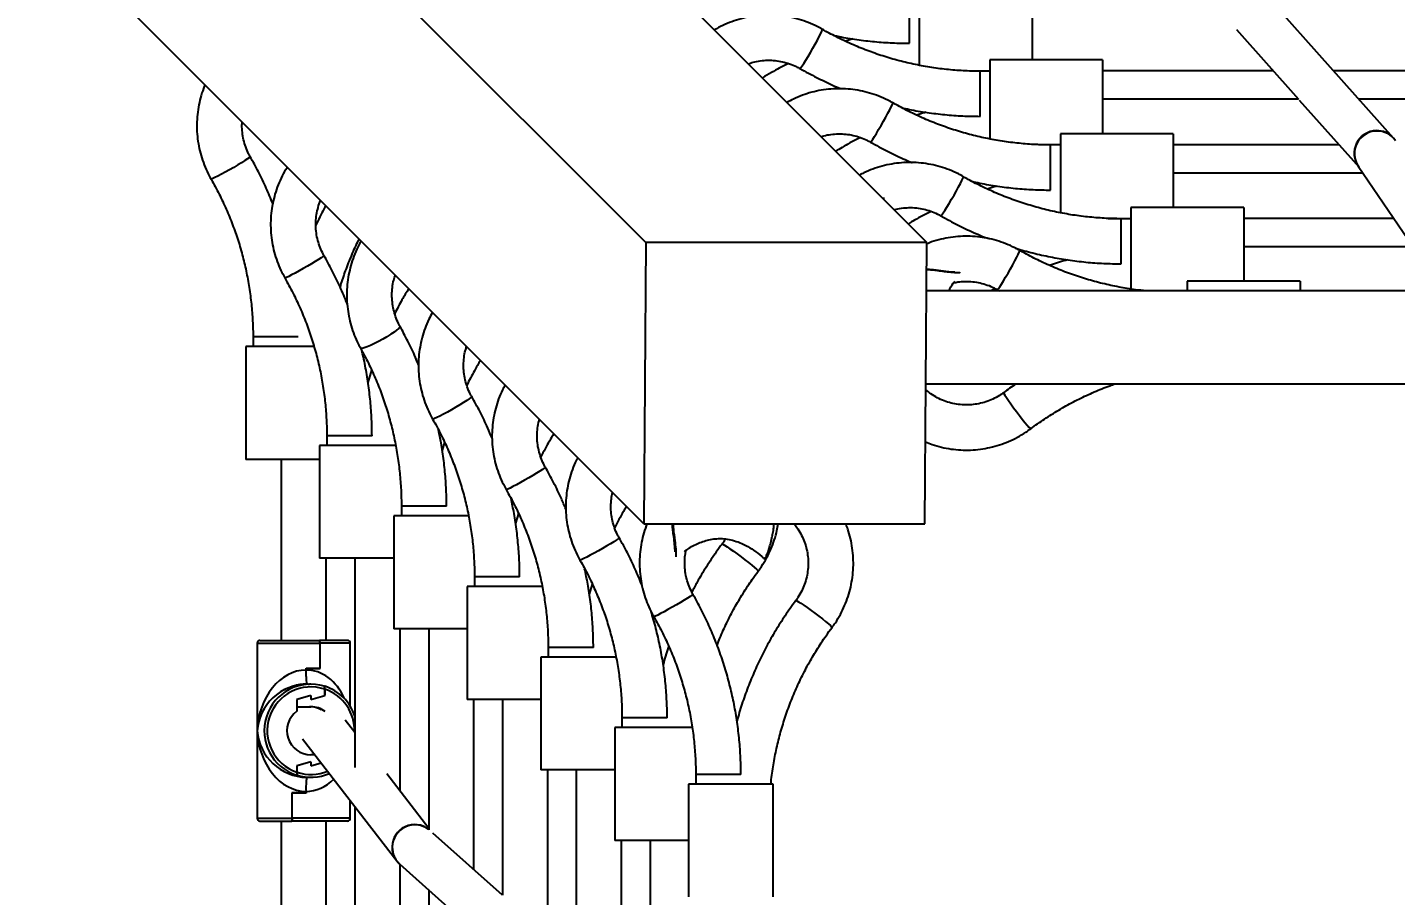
# Model space of a CAD drawing. Header units: millimetres. Extents: x -2930 to 2137, y -2830 to 2158.
# Drawn here: x -653.3 to -168.5, y 222.7 to 530.4 of the extents above; entities that cross this region are included whole.
import ezdxf

# ---------------------------------------------------------------- set-up
doc = ezdxf.new("R2010")
doc.units = ezdxf.units.MM
for name, color, linetype in [('DIKOM_ОБЪЕКТ', 7, 'Continuous'), ('DIKOM_РАЗМЕР_ЗОНА', 7, 'Continuous'), ('DIKOM_РАЗМЕР_ОБЪЕКТА', 7, 'Continuous')]:
    doc.layers.add(name, color=color, linetype=linetype)
doc.styles.add('style1', font='arial.ttf', dxfattribs={"width": 0.8})
doc.dimstyles.new('1-50', dxfattribs={"dimtxt": 300, "dimasz": 200, "dimexe": 100, "dimexo": 0, "dimgap": 100, "dimtad": 1, "dimdec": 0, "dimtxsty": 'style1', "dimcen": 0, "dimclrd": 7, "dimclre": 7, "dimadec": 1, "dimazin": 2, "dimtfac": 1, "dimtdec": 0, "dimtmove": 0, "dimatfit": 3, "dimfxl": 0, "dimlwd": 25, "dimlwe": 18, "dimarcsym": 0})

# ---------------------------------------------------------------- blocks, each defined once
blk = doc.blocks.new('*D1')
at = {"layer": 'Defpoints', "color": 0, "transparency": 16777216}
for p in [(637.08, 658.13), (-872.74, -617.13), (637.08, -617.13)]:
    blk.add_point(p, dxfattribs=at)
at = {"layer": 'DIKOM_РАЗМЕР_ОБЪЕКТА', "color": 7, "lineweight": 18, "transparency": 16777216}
for p, q in [((637.08, 658.13), (-972.74, 658.13)), ((637.08, -617.13), (-972.74, -617.13))]:
    blk.add_line(p, q, dxfattribs=at)
at = {"layer": 'DIKOM_РАЗМЕР_ОБЪЕКТА', "color": 7, "lineweight": 25, "transparency": 16777216}
blk.add_line((-872.74, 458.13), (-872.74, -417.13), dxfattribs=at)
at = {"layer": 'DIKOM_РАЗМЕР_ОБЪЕКТА', "color": 7, "transparency": 16777216}
for points in [[(-906.08, 458.13), (-839.41, 458.13), (-872.74, 658.13)], [(-906.08, -417.13), (-839.41, -417.13), (-872.74, -617.13)]]:
    blk.add_solid(points, dxfattribs=at)
at = {"layer": 'DIKOM_РАЗМЕР_ОБЪЕКТА', "color": 0, "transparency": 16777216, "insert": (-1126.02, 20.5), "char_height": 300, "attachment_point": 5, "rotation": 90, "style": 'style1'}
blk.add_mtext('1300', dxfattribs=at)
blk = doc.blocks.new('*D2')
at = {"layer": 'Defpoints', "color": 0, "transparency": 16777216}
for p in [(1137.08, 2158.13), (-2479.74, -2117.13), (1137.08, -2117.13)]:
    blk.add_point(p, dxfattribs=at)
at = {"layer": 'DIKOM_РАЗМЕР_ЗОНА', "color": 7, "lineweight": 18, "transparency": 16777216}
for p, q in [((1137.08, 2158.13), (-2579.74, 2158.13)), ((1137.08, -2117.13), (-2579.74, -2117.13))]:
    blk.add_line(p, q, dxfattribs=at)
at = {"layer": 'DIKOM_РАЗМЕР_ЗОНА', "color": 7, "lineweight": 25, "transparency": 16777216}
blk.add_line((-2479.74, 1958.13), (-2479.74, -1917.13), dxfattribs=at)
at = {"layer": 'DIKOM_РАЗМЕР_ЗОНА', "color": 7, "transparency": 16777216}
for points in [[(-2513.08, 1958.13), (-2446.41, 1958.13), (-2479.74, 2158.13)], [(-2513.08, -1917.13), (-2446.41, -1917.13), (-2479.74, -2117.13)]]:
    blk.add_solid(points, dxfattribs=at)
at = {"layer": 'DIKOM_РАЗМЕР_ЗОНА', "color": 0, "transparency": 16777216, "insert": (-2733.02, 20.5), "char_height": 300, "attachment_point": 5, "rotation": 90, "style": 'style1'}
blk.add_mtext('4300', dxfattribs=at)

msp = doc.modelspace()

# ---------------------------------------------------------------- linework, layer by layer
at = {"layer": 'DIKOM_ОБЪЕКТ'}
for p, q in [((-434.14, 454.09), (-638.18, 658.13)), ((-334.52, 454.09), (-538.56, 658.13)), ((-434.9, 354.47), (-638.94, 558.51)), ((-337.27, 544.3), (-337.27, 516.8)), ((-297.27, 544.3), (-297.27, 518.81)), ((-340.72, 524.71), (-340.72, 540.71)), ((-169.17, 491.11), (-213.91, 541.29)), ((-224.9, 529.57), (-202.89, 504.89)), ((-360.69, 526.26), (-363.41, 525.44)), ((-272.27, 518.81), (-312.27, 518.81)), ((-312.27, 518.81), (-312.27, 490.69)), ((-272.27, 518.81), (-272.27, 492.68)), ((-312.27, 514.82), (-315.72, 514.82)), ((-315.72, 498.82), (-315.72, 514.82)), ((-272.27, 515.04), (-211.94, 515.04)), ((-190.5, 515.04), (189.4, 515.04)), ((-202.89, 504.89), (-272.27, 504.89)), ((-202.61, 504.58), (-181.42, 480.81)), ((180.36, 504.89), (-181.46, 504.89)), ((-376.11, 495.84), (-376.27, 495.84)), ((-247.27, 492.68), (-287.27, 492.68)), ((-287.27, 492.68), (-287.27, 464.52)), ((-247.27, 492.68), (-247.27, 466.54)), ((-168.45, 490.18), (-169.17, 491.11)), ((-294.97, 488.81), (-287.27, 488.81)), ((-287.27, 488.7), (-290.72, 488.7)), ((-290.72, 472.7), (-290.72, 488.7)), ((-247.27, 488.89), (-188.63, 488.89)), ((-181.68, 481.18), (-162.22, 452.6)), ((-180.02, 478.74), (-247.27, 478.74)), ((-349.63, 469.67), (-350.11, 469.68)), ((-222.27, 466.54), (-262.27, 466.54)), ((-262.27, 466.54), (-262.27, 437.56)), ((-222.27, 466.54), (-222.27, 440.39)), ((-270.31, 462.68), (-262.27, 462.68)), ((-262.27, 462.56), (-265.72, 462.56)), ((-265.72, 446.56), (-265.72, 462.56)), ((-222.27, 462.74), (-169.13, 462.74)), ((-434.14, 454.09), (-434.9, 354.47)), ((-334.52, 454.09), (-434.14, 454.09)), ((-335.28, 354.47), (-334.52, 454.09)), ((-159.63, 452.6), (-222.27, 452.6)), ((-330.93, 444.34), (-330.71, 444.1)), ((333.55, 437), (-334.65, 437)), ((-310.31, 437.81), (-311.8, 437)), ((-309.56, 437.41), (-308.83, 437)), ((-202.27, 440.39), (-242.27, 440.39)), ((-242.27, 440.39), (-242.27, 437)), ((-202.27, 440.39), (-202.27, 437)), ((-575.92, 417.22), (-575.92, 377.22)), ((-551.64, 417.22), (-575.92, 417.22)), ((-573.34, 420.67), (-573.34, 417.22)), ((-557.34, 420.67), (-573.34, 420.67)), ((-531.32, 408.92), (-532.63, 404.56)), ((-334.9, 404), (-137.1, 404)), ((-547.19, 385.67), (-547.19, 382.22)), ((-531.19, 385.67), (-547.19, 385.67)), ((-505.49, 383.39), (-506.31, 380.57)), ((-549.77, 382.22), (-549.77, 342.22)), ((-522.69, 382.22), (-549.77, 382.22)), ((-549.77, 377.22), (-575.92, 377.22)), ((-563.38, 377.22), (-563.38, 313.14)), ((-520.76, 360.67), (-520.76, 357.22)), ((-504.76, 360.67), (-520.76, 360.67)), ((-523.46, 357.22), (-523.46, 317.22)), ((-496.94, 357.22), (-523.46, 357.22)), ((-479.28, 358.13), (-480.32, 354.65)), ((-434.9, 354.47), (-335.28, 354.47)), ((-424.17, 350.66), (-424.41, 350.88)), ((-523.46, 342.22), (-549.77, 342.22)), ((-547.38, 313.14), (-547.38, 342.22)), ((-537.23, 342.22), (-537.23, 268.16)), ((-494.87, 335.67), (-494.87, 332.22)), ((-478.87, 335.67), (-494.87, 335.67)), ((-497.46, 332.22), (-497.46, 292.22)), ((-470.74, 332.22), (-497.46, 332.22)), ((-453.12, 333.11), (-454.19, 329.56)), ((-436.03, 333.87), (-435.85, 334.34)), ((-497.46, 317.22), (-523.46, 317.22)), ((-521.23, 259.68), (-521.23, 317.22)), ((-511.09, 317.22), (-511.09, 246)), ((-571.88, 312.14), (-571.88, 250.14)), ((-571.88, 312.14), (-549.71, 312.14)), ((-570.88, 313.14), (-549.76, 313.14)), ((-549.66, 313.14), (-549.76, 313.14)), ((-549.71, 312.14), (-549.71, 303.24)), ((-539.88, 313.14), (-549.66, 313.14)), ((-549.61, 303.14), (-549.61, 312.14)), ((-538.88, 312.14), (-549.61, 312.14)), ((-538.88, 289.82), (-538.88, 312.14)), ((-468.75, 310.67), (-468.75, 307.22)), ((-452.75, 310.67), (-468.75, 310.67)), ((-471.33, 307.22), (-471.33, 267.22)), ((-444.59, 307.22), (-471.33, 307.22)), ((-554.57, 303.24), (-549.71, 303.24)), ((-554.57, 302.64), (-554.57, 303.24)), ((-554.57, 303.14), (-554.57, 302.64)), ((-554.57, 303.14), (-549.61, 303.14)), ((-549.77, 303.14), (-549.77, 303.24)), ((-559.31, 296.86), (-558.82, 296.86)), ((-558.59, 296.94), (-559.05, 296.94)), ((-559.05, 296.86), (-559.05, 296.94)), ((-558.59, 296.93), (-558.59, 296.94)), ((-554.32, 297.64), (-554.31, 297.64)), ((-553.84, 297.64), (-554.31, 297.64)), ((-553.84, 297.64), (-553.34, 297.64)), ((-553.83, 297.64), (-553.33, 297.64)), ((-552.89, 297.64), (-553.33, 297.64)), ((-547.9, 296.86), (-547.99, 296.86)), ((-547.95, 295.84), (-547.95, 293.61)), ((-547.85, 293.64), (-547.85, 295.81)), ((-552.84, 293.64), (-557.84, 292.14)), ((-557.84, 292.14), (-557.84, 288.01)), ((-552.84, 293.64), (-557.74, 292.17)), ((-557.74, 289.64), (-557.74, 292.17)), ((-552.84, 293.64), (-552.84, 292.14)), ((-552.84, 292.14), (-547.85, 293.64)), ((-552.84, 292.14), (-547.95, 293.61)), ((-547.95, 293.64), (-547.85, 293.64)), ((-471.33, 292.22), (-497.46, 292.22)), ((-495.09, 231.89), (-495.09, 292.22)), ((-484.94, 292.22), (-484.94, 222.84)), ((-557.84, 289.64), (-557.74, 289.64)), ((-557.74, 289.64), (-552.84, 289.64)), ((-537.23, 280.45), (-540.65, 284.88)), ((-445.18, 282.22), (-445.18, 242.22)), ((-417.64, 282.22), (-445.18, 282.22)), ((-442.61, 285.67), (-442.61, 282.22)), ((-426.61, 285.67), (-442.61, 285.67)), ((-555.78, 278.31), (-522.43, 235.02)), ((-551.41, 272.64), (-552.84, 272.64)), ((-552.84, 270.14), (-557.84, 268.64)), ((-557.84, 268.64), (-557.84, 266.46)), ((-552.84, 270.14), (-557.74, 268.67)), ((-557.74, 266.43), (-557.74, 268.67)), ((-552.84, 270.14), (-552.84, 268.64)), ((-552.84, 268.64), (-549.18, 269.74)), ((-445.18, 267.22), (-471.33, 267.22)), ((-468.94, 208.58), (-468.94, 267.22)), ((-458.79, 267.22), (-458.79, 199.97)), ((-557.89, 265.41), (-558.33, 265.41)), ((-558.23, 265.38), (-558.23, 265.41)), ((-558.23, 265.38), (-557.79, 265.38)), ((-554.32, 264.64), (-554.31, 264.64)), ((-554.31, 264.64), (-553.84, 264.64)), ((-553.84, 264.64), (-553.34, 264.64)), ((-553.83, 264.64), (-553.33, 264.64)), ((-553.33, 264.64), (-552.89, 264.64)), ((-511.09, 246.52), (-525.98, 265.84)), ((-419.04, 262.22), (-419.04, 222.22)), ((-389.04, 262.22), (-419.04, 262.22)), ((-416.46, 265.67), (-416.46, 262.22)), ((-400.46, 265.67), (-416.46, 265.67)), ((-389.04, 222.22), (-389.04, 262.22)), ((-554.57, 259.14), (-559.6, 259.14)), ((-559.6, 259.14), (-559.6, 250.14)), ((-559.6, 259.04), (-559.5, 259.04)), ((-559.5, 250.14), (-559.5, 259.04)), ((-554.57, 259.04), (-559.5, 259.04)), ((-554.84, 259.14), (-554.84, 259.04)), ((-554.76, 259.14), (-554.76, 259.04)), ((-554.57, 259.64), (-554.57, 259.04)), ((-554.57, 259.14), (-554.57, 259.64)), ((-538.88, 250.14), (-538.88, 256.37)), ((-537.23, 254.23), (-537.23, -213.23)), ((-571.88, 250.14), (-559.6, 250.14)), ((-570.88, 249.14), (-559.65, 249.14)), ((-563.38, 249.14), (-563.38, -208.13)), ((-559.65, 249.14), (-559.55, 249.14)), ((-539.88, 249.14), (-559.55, 249.14)), ((-538.88, 250.14), (-559.5, 250.14)), ((-547.38, -208.13), (-547.38, 249.14)), ((-484.94, 222.84), (-509.62, 244.85)), ((-419.04, 242.22), (-445.18, 242.22)), ((-442.79, 189.08), (-442.79, 242.22)), ((-432.65, 242.22), (-432.65, 179.58)), ((-521.34, 233.86), (-471.16, 189.12)), ((-521.23, -192.76), (-521.23, 233.76)), ((-511.09, 224.71), (-511.09, -183.71))]:
    msp.add_line(p, q, dxfattribs=at)
at = {"layer": 'DIKOM_ОБЪЕКТ', "flags": 128}
for points in [[(-379.56, 515.78), (-379.48, 515.8), (-379.21, 516.09), (-378.76, 516.69), (-378.17, 517.57), (-377.45, 518.7), (-376.65, 520.01), (-375.8, 521.44), (-374.94, 522.94), (-374.11, 524.43), (-373.34, 525.84), (-372.69, 527.1), (-372.16, 528.16), (-371.8, 528.96), (-371.62, 529.47), (-371.61, 529.67)], [(-354.56, 489.7), (-354.48, 489.75), (-354.21, 490.08), (-353.76, 490.72), (-353.17, 491.64), (-352.45, 492.79), (-351.65, 494.12), (-350.8, 495.57), (-349.94, 497.07), (-349.11, 498.55), (-348.34, 499.94), (-347.69, 501.18), (-347.16, 502.2), (-346.8, 502.97), (-346.62, 503.43), (-346.6, 503.58)], [(-574.34, 484.51), (-574.38, 484.43), (-574.72, 484.16), (-575.36, 483.71), (-576.28, 483.12), (-577.43, 482.4), (-578.76, 481.6), (-580.21, 480.75), (-581.71, 479.89), (-583.19, 479.06), (-584.58, 478.29), (-585.81, 477.64), (-586.84, 477.11), (-587.6, 476.75), (-588.07, 476.57), (-588.22, 476.55)], [(-329.56, 463.56), (-329.48, 463.6), (-329.21, 463.93), (-328.76, 464.58), (-328.17, 465.49), (-327.45, 466.64), (-326.65, 467.98), (-325.8, 469.43), (-324.94, 470.93), (-324.11, 472.41), (-323.34, 473.8), (-322.69, 475.03), (-322.16, 476.06), (-321.8, 476.82), (-321.62, 477.29), (-321.6, 477.44)], [(-309.56, 437.41), (-309.48, 437.45), (-309.21, 437.79), (-308.76, 438.43), (-308.17, 439.35), (-307.45, 440.5), (-306.65, 441.83), (-305.8, 443.28), (-304.94, 444.78), (-304.11, 446.26), (-303.34, 447.65), (-302.69, 448.88), (-302.16, 449.91), (-301.8, 450.67), (-301.62, 451.14), (-301.6, 451.29)], [(-548.19, 449.51), (-548.24, 449.43), (-548.57, 449.16), (-549.21, 448.71), (-550.13, 448.12), (-551.28, 447.4), (-552.61, 446.6), (-554.06, 445.75), (-555.56, 444.89), (-557.04, 444.06), (-558.43, 443.29), (-559.67, 442.64), (-560.69, 442.11), (-561.46, 441.75), (-561.92, 441.57), (-562.07, 441.55)], [(-521.26, 424.43), (-521.31, 424.16), (-521.69, 423.71), (-522.37, 423.12), (-523.33, 422.4), (-524.51, 421.6), (-525.88, 420.75), (-527.35, 419.89), (-528.86, 419.06), (-530.35, 418.29), (-531.74, 417.64), (-532.96, 417.11), (-533.97, 416.75), (-534.7, 416.57), (-535.14, 416.57), (-535.24, 416.64)], [(-495.83, 399.51), (-495.85, 399.43), (-496.14, 399.16), (-496.74, 398.71), (-497.62, 398.12), (-498.75, 397.4), (-500.06, 396.6), (-501.49, 395.75), (-502.99, 394.89), (-504.48, 394.06), (-505.89, 393.29), (-507.15, 392.64), (-508.21, 392.11), (-509.01, 391.75), (-509.52, 391.57), (-509.72, 391.56)], [(-307.34, 400.95), (-307.35, 400.92), (-307.24, 400.62), (-306.91, 400.03), (-306.37, 399.19), (-305.66, 398.14), (-304.8, 396.91), (-303.83, 395.57), (-302.81, 394.19), (-301.77, 392.82), (-300.77, 391.53), (-299.86, 390.38), (-299.07, 389.43), (-298.44, 388.72), (-298, 388.28), (-297.78, 388.13), (-297.76, 388.13)], [(-469.75, 374.51), (-469.8, 374.43), (-470.13, 374.16), (-470.77, 373.71), (-471.69, 373.12), (-472.84, 372.4), (-474.17, 371.6), (-475.62, 370.75), (-477.12, 369.89), (-478.6, 369.06), (-479.99, 368.29), (-481.23, 367.64), (-482.25, 367.11), (-483.02, 366.75), (-483.48, 366.57), (-483.63, 366.55)], [(-443.61, 349.51), (-443.65, 349.43), (-443.98, 349.16), (-444.63, 348.71), (-445.54, 348.12), (-446.69, 347.4), (-448.03, 346.6), (-449.48, 345.75), (-450.98, 344.89), (-452.46, 344.06), (-453.85, 343.29), (-455.08, 342.64), (-456.11, 342.11), (-456.87, 341.75), (-457.34, 341.57), (-457.49, 341.55)], [(-407.15, 347.29), (-407.11, 347.3), (-406.81, 347.19), (-406.23, 346.86), (-405.39, 346.32), (-404.33, 345.61), (-403.11, 344.75), (-401.77, 343.78), (-400.39, 342.76), (-399.02, 341.72), (-397.73, 340.72), (-396.58, 339.81), (-395.63, 339.02), (-394.91, 338.39), (-394.47, 337.95), (-394.32, 337.73), (-394.33, 337.71)], [(-417.46, 329.51), (-417.5, 329.43), (-417.84, 329.16), (-418.48, 328.71), (-419.4, 328.12), (-420.55, 327.4), (-421.88, 326.6), (-423.33, 325.75), (-424.83, 324.89), (-426.31, 324.06), (-427.7, 323.29), (-428.93, 322.64), (-429.96, 322.11), (-430.72, 321.75), (-431.19, 321.57), (-431.34, 321.55)], [(-381, 327.29), (-380.97, 327.3), (-380.67, 327.19), (-380.08, 326.86), (-379.24, 326.32), (-378.19, 325.61), (-376.96, 324.75), (-375.62, 323.78), (-374.24, 322.76), (-372.87, 321.72), (-371.58, 320.72), (-370.43, 319.81), (-369.48, 319.02), (-368.77, 318.39), (-368.33, 317.95), (-368.18, 317.73), (-368.18, 317.71)]]:
    msp.add_lwpolyline(points, dxfattribs=at)
at = {"layer": 'DIKOM_ОБЪЕКТ'}
for centre, radius, start, end in [((-175.12, 485.75), 8, 91.1561, 216.3959), ((-175.03, 485.63), 8, 91.0677, 213.8205), ((-175.09, 485.83), 7.93, 41.7043, 91.3625), ((-174.99, 485.72), 7.91, 34.3324, 91.4178), ((-570.88, 312.14), 1, 90, 180), ((-539.88, 312.14), 1, 0, 90), ((-528.98, 301.39), 25.61, 177.209, 188.4254), ((-552.88, 281.13), 16.5, 72.7881, 252.3363), ((-552.83, 281.13), 15.5, 71.6365, 251.1575), ((-554.32, 281.17), 16.46, 90.0007, 107.6601), ((-554.31, 281.17), 16.46, 90.0006, 106.7505), ((-553.83, 281.17), 16.46, 90.0005, 107.6601), ((-553.84, 281.17), 16.46, 90.0008, 106.7505), ((-552.91, 281.15), 16.49, 18.1027, 72.3221), ((-552.86, 281.14), 15.5, 358.106, 71.1314), ((-552.83, 281.14), 8.5, 126.0578, 269.9331), ((-553.34, 281.15), 8.48, 60.8558, 89.9977), ((-552.85, 281.15), 8.48, 53.2854, 89.9925), ((-552.84, 281.1), 15.46, 251.5498, 292.5037), ((-553.34, 281.1), 16.46, 252.3393, 269.9998), ((-553.33, 281.1), 16.46, 252.7042, 269.9997), ((-552.89, 281.1), 16.46, 252.7045, 293.5846), ((-528.98, 260.88), 25.61, 171.5746, 182.7909), ((-570.88, 250.14), 1, 180, 270), ((-539.88, 250.14), 1, 270, 0), ((-516.07, 239.87), 8.01, 51.5491, 178.6914), ((-515.98, 239.79), 8.01, 52.3093, 178.8018), ((-516.14, 239.87), 7.94, 178.6687, 217.8756), ((-516.06, 239.77), 7.93, 178.6376, 228.244)]:
    msp.add_arc(centre, radius, start, end, dxfattribs=at)
for major_axis, ratio, start_param, end_param in [((-1.95, -21.45), 0.763883, 3.211088, 4.781884), ((-1.95, -21.45), 0.763883, 2.198757, 3.211088), ((-12.12, -11.96), 0.93785, 3.901508, 5.472305), ((-12.12, 11.96), 0.93785, 0.810881, 2.381677), ((1.95, -21.45), 0.763883, 4.642894, 6.21369), ((1.95, -21.45), 0.763883, 6.21369, 6.863071)]:
    msp.add_ellipse((-555.38, 281.14), major_axis=major_axis, ratio=ratio, start_param=start_param, end_param=end_param, dxfattribs=at)
for points, knots in [([(-371.61, 529.67), (-372.21, 530), (-373.82, 530.88), (-376.56, 532.09), (-379.84, 533.22), (-383.21, 534.04), (-386.64, 534.55), (-390.11, 534.75), (-393.57, 534.63), (-397.02, 534.2), (-400.41, 533.46), (-403.72, 532.41), (-406.9, 531.09), (-408.89, 529.99), (-409.87, 529.44)], [0, 0, 0, 0, 0.051074, 0.137505, 0.223962, 0.31043, 0.396906, 0.48339, 0.569878, 0.65637, 0.742861, 0.82935, 0.915834, 1, 1, 1, 1]), ([(-315.72, 514.82), (-316.73, 514.83), (-319.72, 514.86), (-324.68, 515.13), (-330.6, 515.76), (-336.47, 516.7), (-342.29, 517.95), (-348.03, 519.5), (-353.68, 521.35), (-359.22, 523.5), (-364.64, 525.94), (-368.75, 528.05), (-371.04, 529.34), (-371.61, 529.67)], [0, 0, 0, 0, 0.0516858, 0.1532962, 0.2549155, 0.3565344, 0.4581549, 0.559776, 0.6613984, 0.7630234, 0.8646499, 0.966279, 1, 1, 1, 1]), ([(-367.58, 527.51), (-366.94, 527.37), (-364.24, 526.77), (-359.4, 526.01), (-353.09, 525.24), (-346.85, 524.8), (-342.72, 524.74), (-340.72, 524.71)], [0, 0, 0, 0, 0.072327, 0.307411, 0.542507, 0.777613, 1, 1, 1, 1]), ([(-397.85, 517.42), (-397.3, 517.62), (-395.91, 518.1), (-393.59, 518.53), (-390.97, 518.75), (-388.33, 518.64), (-385.72, 518.22), (-383.19, 517.49), (-381.14, 516.64), (-379.96, 516), (-379.56, 515.78)], [0, 0, 0, 0, 0.093528, 0.232396, 0.371225, 0.51003, 0.648829, 0.787635, 0.926462, 1, 1, 1, 1]), ([(-383.55, 517.54), (-383.71, 517.47), (-385.78, 516.51), (-388.91, 514.82), (-391.79, 513.09), (-392.87, 512.44)], [0, 0, 0, 0, 0.049253, 0.643887, 1, 1, 1, 1]), ([(-379.56, 515.78), (-378.55, 515.21), (-375.71, 513.61), (-370.88, 511.22), (-367, 509.41), (-364.99, 508.63), (-364.95, 508.62)], [0, 0, 0, 0, 0.212026, 0.602345, 0.992698, 1, 1, 1, 1]), ([(-590.38, 509.95), (-590.55, 509.55), (-591.19, 508.08), (-591.99, 505.44), (-592.75, 502.06), (-593.19, 498.62), (-593.32, 495.15), (-593.13, 491.69), (-592.62, 488.25), (-591.81, 484.88), (-590.69, 481.6), (-589.47, 478.82), (-588.57, 477.18), (-588.22, 476.55)], [0, 0, 0, 0, 0.0380524, 0.1380221, 0.2379992, 0.3379815, 0.4379686, 0.537959, 0.6379506, 0.7379422, 0.8379312, 0.937917, 1, 1, 1, 1]), ([(-346.6, 503.58), (-347.2, 503.91), (-348.81, 504.8), (-351.55, 506.02), (-354.83, 507.14), (-358.2, 507.97), (-361.63, 508.48), (-365.09, 508.68), (-368.56, 508.56), (-372.01, 508.13), (-375.4, 507.39), (-378.7, 506.34), (-381.64, 505.13), (-383.41, 504.15), (-384.17, 503.74)], [0, 0, 0, 0, 0.052119, 0.140279, 0.228464, 0.316655, 0.404851, 0.493052, 0.581256, 0.669462, 0.757667, 0.845872, 0.934073, 1, 1, 1, 1]), ([(-290.72, 488.7), (-291.72, 488.71), (-294.72, 488.74), (-299.68, 489.01), (-305.6, 489.64), (-311.47, 490.58), (-317.29, 491.83), (-323.03, 493.39), (-328.68, 495.25), (-334.22, 497.41), (-339.64, 499.85), (-343.75, 501.96), (-346.04, 503.26), (-346.6, 503.58)], [0, 0, 0, 0, 0.051685, 0.153323, 0.254969, 0.356616, 0.458263, 0.559911, 0.66156, 0.763209, 0.86486, 0.966513, 1, 1, 1, 1]), ([(-343.48, 501.89), (-342.58, 501.69), (-339.61, 501), (-334.51, 500.16), (-328.2, 499.38), (-321.93, 498.91), (-317.76, 498.85), (-315.72, 498.82)], [0, 0, 0, 0, 0.099199, 0.326378, 0.553558, 0.780741, 1, 1, 1, 1]), ([(-334.76, 500.25), (-334.96, 500.2), (-336.1, 499.91), (-337.23, 499.54), (-338.15, 499.24)], [0, 0, 0, 0, 0.1756925, 1, 1, 1, 1]), ([(-574.34, 484.51), (-574.53, 484.86), (-575.15, 485.97), (-575.99, 487.96), (-576.75, 490.49), (-577.17, 493.09), (-577.32, 495.2), (-577.22, 496.42), (-577.19, 496.76)], [0, 0, 0, 0, 0.093049, 0.299422, 0.505855, 0.712241, 0.918597, 1, 1, 1, 1]), ([(-372.04, 491.61), (-371.74, 491.72), (-370.61, 492.1), (-368.55, 492.46), (-365.93, 492.68), (-363.29, 492.56), (-360.68, 492.14), (-358.15, 491.41), (-356.11, 490.55), (-354.95, 489.92), (-354.56, 489.7)], [0, 0, 0, 0, 0.052952, 0.198496, 0.344014, 0.489518, 0.635017, 0.78052, 0.926039, 1, 1, 1, 1]), ([(-358.04, 491.31), (-358.36, 491.16), (-360.59, 490.09), (-363.55, 488.48), (-366.11, 486.9), (-366.87, 486.44)], [0, 0, 0, 0, 0.104842, 0.734781, 1, 1, 1, 1]), ([(-354.56, 489.7), (-353.56, 489.14), (-350.71, 487.53), (-345.89, 485.13), (-341.96, 483.3), (-339.89, 482.5), (-339.8, 482.46)], [0, 0, 0, 0, 0.209813, 0.596, 0.982219, 1, 1, 1, 1]), ([(-566.36, 467.92), (-567.11, 469.75), (-568.66, 473.54), (-571.33, 479.08), (-573.35, 482.72), (-574.34, 484.51)], [0, 0, 0, 0, 0.321814, 0.666618, 1, 1, 1, 1]), ([(-561.22, 480.8), (-561.41, 480.52), (-562.23, 479.3), (-563.43, 476.94), (-564.8, 473.76), (-565.85, 470.45), (-566.6, 467.06), (-567.04, 463.62), (-567.17, 460.15), (-566.98, 456.69), (-566.48, 453.25), (-565.66, 449.88), (-564.54, 446.6), (-563.32, 443.82), (-562.42, 442.18), (-562.07, 441.55)], [0, 0, 0, 0, 0.023741, 0.107726, 0.19172, 0.27572, 0.359726, 0.443736, 0.527751, 0.611768, 0.695787, 0.779805, 0.863821, 0.947835, 1, 1, 1, 1]), ([(-321.6, 477.44), (-322.2, 477.77), (-323.81, 478.65), (-326.55, 479.87), (-329.83, 481), (-333.2, 481.82), (-336.63, 482.33), (-340.09, 482.53), (-343.56, 482.41), (-347.01, 481.98), (-350.4, 481.24), (-353.7, 480.19), (-356.39, 479.1), (-357.91, 478.27), (-358.42, 477.99)], [0, 0, 0, 0, 0.053269, 0.143375, 0.233506, 0.323643, 0.413786, 0.503933, 0.594084, 0.684236, 0.774388, 0.864539, 0.954687, 1, 1, 1, 1]), ([(-588.22, 476.55), (-587.73, 475.68), (-586.26, 473.07), (-584.03, 468.63), (-581.63, 463.19), (-579.53, 457.62), (-577.73, 451.96), (-576.22, 446.2), (-575.03, 440.37), (-574.14, 434.49), (-573.57, 428.57), (-573.36, 423.95), (-573.34, 421.32), (-573.34, 420.67)], [0, 0, 0, 0, 0.051682, 0.153331, 0.254987, 0.356641, 0.458294, 0.559945, 0.661595, 0.763243, 0.864891, 0.966538, 1, 1, 1, 1]), ([(-265.72, 462.56), (-266.72, 462.57), (-269.72, 462.59), (-274.68, 462.87), (-280.6, 463.49), (-286.47, 464.44), (-292.29, 465.69), (-298.03, 467.25), (-303.68, 469.1), (-309.22, 471.26), (-314.64, 473.71), (-318.74, 475.82), (-321.04, 477.11), (-321.6, 477.44)], [0, 0, 0, 0, 0.051686, 0.153323, 0.254969, 0.356616, 0.458263, 0.559911, 0.66156, 0.763209, 0.864861, 0.966513, 1, 1, 1, 1]), ([(-318.6, 475.81), (-317.66, 475.59), (-314.66, 474.89), (-309.52, 474.05), (-303.21, 473.26), (-296.94, 472.79), (-292.77, 472.73), (-290.72, 472.7)], [0, 0, 0, 0, 0.102615, 0.3288206, 0.5550277, 0.7812358, 1, 1, 1, 1]), ([(-309.66, 474.11), (-309.9, 474.05), (-311.07, 473.76), (-312.21, 473.38), (-313.13, 473.08)], [0, 0, 0, 0, 0.198525, 1, 1, 1, 1]), ([(-548.19, 449.51), (-548.38, 449.86), (-549, 450.97), (-549.84, 452.96), (-550.6, 455.49), (-551.04, 458.09), (-551.17, 460.73), (-550.99, 463.36), (-550.47, 465.95), (-549.94, 467.83), (-549.48, 468.8), (-549.4, 468.97)], [0, 0, 0, 0, 0.058784, 0.189165, 0.319582, 0.449969, 0.580338, 0.710694, 0.841048, 0.97141, 1, 1, 1, 1]), ([(-547.58, 467.15), (-548.3, 465.83), (-549.56, 463.56), (-550.64, 461.21), (-551.09, 460.22)], [0, 0, 0, 0, 0.580958, 1, 1, 1, 1]), ([(-346.18, 465.75), (-346.16, 465.75), (-345.32, 466.03), (-343.55, 466.31), (-340.93, 466.54), (-338.29, 466.42), (-335.68, 465.99), (-333.15, 465.26), (-331.11, 464.41), (-329.95, 463.77), (-329.56, 463.56)], [0, 0, 0, 0, 0.002806, 0.156055, 0.30928, 0.462488, 0.615691, 0.768899, 0.922123, 1, 1, 1, 1]), ([(-333.01, 465.14), (-333.34, 464.99), (-335.58, 463.92), (-338.29, 462.44), (-340.61, 461.01), (-341.13, 460.7)], [0, 0, 0, 0, 0.118225, 0.804342, 1, 1, 1, 1]), ([(-329.56, 463.56), (-328.56, 462.99), (-325.71, 461.39), (-320.89, 458.97), (-316.26, 456.85), (-313.47, 455.8), (-312.67, 455.49)], [0, 0, 0, 0, 0.184259, 0.523411, 0.86259, 1, 1, 1, 1]), ([(-301.6, 451.29), (-302.2, 451.62), (-303.81, 452.51), (-306.55, 453.72), (-309.83, 454.85), (-313.2, 455.67), (-316.63, 456.19), (-320.09, 456.38), (-323.56, 456.27), (-327.01, 455.84), (-330.39, 455.08), (-332.91, 454.34), (-334.24, 453.77), (-334.52, 453.65)], [0, 0, 0, 0, 0.059977, 0.161431, 0.262914, 0.364402, 0.465898, 0.567398, 0.668902, 0.770408, 0.871914, 0.973418, 1, 1, 1, 1]), ([(-314.42, 455.8), (-314.3, 455.85), (-314.14, 455.91), (-313.98, 455.97), (-313.94, 455.98)], [0, 0, 0, 0, 0.729214, 1, 1, 1, 1]), ([(-542.48, 438.3), (-541.93, 440.02), (-540.79, 443.63), (-538.66, 448.99), (-536.95, 452.94), (-535.88, 455), (-535.72, 455.29)], [0, 0, 0, 0, 0.295904, 0.620483, 0.945066, 1, 1, 1, 1]), ([(-535.07, 454.64), (-535.59, 453.67), (-536.66, 451.69), (-537.93, 448.52), (-538.95, 445.2), (-539.66, 441.81), (-540.07, 438.36), (-540.17, 434.88), (-539.96, 431.41), (-539.44, 427.97), (-538.62, 424.6), (-537.5, 421.31), (-536.33, 418.67), (-535.51, 417.15), (-535.24, 416.64)], [0, 0, 0, 0, 0.083507, 0.17065, 0.257847, 0.34509, 0.432373, 0.519685, 0.607019, 0.694361, 0.781703, 0.869032, 0.956338, 1, 1, 1, 1]), ([(-303.21, 452.15), (-303.18, 452.14), (-301.13, 451.46), (-296.99, 450.39), (-290.8, 448.97), (-284.53, 447.89), (-278.21, 447.12), (-271.94, 446.64), (-267.77, 446.59), (-265.72, 446.56)], [0, 0, 0, 0, 0.00268, 0.169814, 0.336948, 0.504085, 0.671223, 0.838362, 1, 1, 1, 1]), ([(-256.85, 437), (-258.1, 437.12), (-261.32, 437.44), (-266.47, 438.3), (-272.29, 439.54), (-278.03, 441.1), (-283.68, 442.96), (-289.22, 445.11), (-294.64, 447.56), (-298.75, 449.67), (-301.04, 450.97), (-301.6, 451.29)], [0, 0, 0, 0, 0.079405, 0.205004, 0.330604, 0.456205, 0.581807, 0.70741, 0.833015, 0.958622, 1, 1, 1, 1]), ([(-539.96, 432.28), (-539.99, 432.36), (-540.74, 434.44), (-542.49, 438.4), (-545.17, 444.08), (-547.2, 447.72), (-548.19, 449.51)], [0, 0, 0, 0, 0.013691, 0.346133, 0.678573, 1, 1, 1, 1]), ([(-284.66, 447.97), (-284.9, 447.91), (-287.07, 447.36), (-289.2, 446.65), (-291.1, 446.02)], [0, 0, 0, 0, 0.106805, 1, 1, 1, 1]), ([(-562.07, 441.55), (-561.58, 440.68), (-560.11, 438.07), (-557.88, 433.63), (-555.49, 428.19), (-553.39, 422.62), (-551.58, 416.96), (-550.08, 411.2), (-548.88, 405.37), (-547.99, 399.49), (-547.42, 393.57), (-547.21, 388.95), (-547.2, 386.32), (-547.19, 385.67)], [0, 0, 0, 0, 0.051682, 0.153331, 0.254987, 0.356641, 0.458294, 0.559945, 0.661595, 0.763243, 0.864891, 0.966538, 1, 1, 1, 1]), ([(-521.26, 424.43), (-521.45, 424.77), (-522.04, 425.88), (-522.86, 427.86), (-523.59, 430.37), (-524.03, 432.96), (-524.17, 435.58), (-524, 438.2), (-523.62, 440.54), (-523.17, 441.96), (-522.98, 442.55)], [0, 0, 0, 0, 0.06374, 0.203583, 0.343306, 0.482824, 0.622198, 0.761493, 0.900761, 1, 1, 1, 1]), ([(-334.59, 444.69), (-334.01, 444.66), (-332.75, 444.59), (-331.57, 444.42), (-330.93, 444.34)], [0, 0, 0, 0, 0.4636846, 1, 1, 1, 1]), ([(-330.71, 444.1), (-331.35, 444.18), (-332.6, 444.35), (-333.94, 444.41), (-334.59, 444.44)], [0, 0, 0, 0, 0.51411, 1, 1, 1, 1]), ([(-330.93, 444.34), (-330.37, 444.26), (-328.83, 444.04), (-326.71, 443.81), (-325.14, 443.7), (-324.77, 443.74), (-324.7, 443.75)], [0, 0, 0, 0, 0.19429, 0.530381, 0.902169, 1, 1, 1, 1]), ([(-322.8, 443.44), (-322.88, 443.43), (-323.18, 443.38), (-324.19, 443.4), (-325.78, 443.51), (-327.78, 443.71), (-329.47, 443.93), (-330.5, 444.07), (-330.71, 444.1)], [0, 0, 0, 0, 0.079065, 0.303087, 0.53498, 0.737042, 0.94699, 1, 1, 1, 1]), ([(-518.18, 437.75), (-518.99, 436.43), (-520.75, 433.57), (-522.3, 430.58), (-523.13, 428.96)], [0, 0, 0, 0, 0.459576, 1, 1, 1, 1]), ([(-326.85, 437), (-326.34, 437.94), (-325.69, 439.15), (-324.84, 440.22), (-324.66, 440.46)], [0, 0, 0, 0, 0.784465, 1, 1, 1, 1]), ([(-325.15, 439.81), (-324.62, 439.93), (-323.23, 440.23), (-320.92, 440.38), (-318.29, 440.27), (-315.68, 439.85), (-313.15, 439.11), (-311.11, 438.26), (-309.95, 437.62), (-309.56, 437.41)], [0, 0, 0, 0, 0.1013393, 0.2644965, 0.4276374, 0.590775, 0.7539156, 0.9170737, 1, 1, 1, 1]), ([(-509.75, 429.32), (-510.2, 428.52), (-511.2, 426.72), (-512.43, 423.73), (-513.49, 420.43), (-514.23, 417.04), (-514.67, 413.6), (-514.8, 410.13), (-514.61, 406.66), (-514.1, 403.23), (-513.29, 399.85), (-512.17, 396.57), (-510.95, 393.81), (-510.06, 392.18), (-509.72, 391.56)], [0, 0, 0, 0, 0.0694129, 0.1570914, 0.2447825, 0.3324839, 0.4201933, 0.5079099, 0.5956317, 0.6833551, 0.7710775, 0.8587977, 0.9465125, 1, 1, 1, 1]), ([(-514.72, 410.8), (-515.07, 411.67), (-516.21, 414.51), (-518.38, 419.07), (-520.32, 422.67), (-521.26, 424.43)], [0, 0, 0, 0, 0.1868885, 0.6050907, 1, 1, 1, 1]), ([(-495.83, 399.51), (-496.02, 399.85), (-496.63, 400.96), (-497.47, 402.95), (-498.22, 405.48), (-498.67, 408.08), (-498.8, 410.71), (-498.61, 413.34), (-498.23, 415.53), (-497.81, 416.8), (-497.66, 417.23)], [0, 0, 0, 0, 0.064743, 0.208196, 0.35167, 0.495094, 0.638479, 0.781845, 0.925206, 1, 1, 1, 1]), ([(-535.24, 416.64), (-534.76, 415.76), (-533.34, 413.16), (-531.17, 408.72), (-528.84, 403.28), (-526.8, 397.73), (-525.05, 392.07), (-523.59, 386.32), (-522.42, 380.5), (-521.55, 374.62), (-520.99, 368.7), (-520.78, 364.05), (-520.77, 361.37), (-520.76, 360.67)], [0, 0, 0, 0, 0.051669, 0.153097, 0.254524, 0.355938, 0.45734, 0.558731, 0.660113, 0.761488, 0.862857, 0.96422, 1, 1, 1, 1]), ([(-531.19, 385.67), (-531.2, 386.82), (-531.23, 390.09), (-531.52, 395.48), (-532.15, 401.81), (-533.13, 408.09), (-534.03, 412.79), (-534.69, 415.36), (-534.83, 415.88)], [0, 0, 0, 0, 0.113219, 0.321641, 0.53008, 0.738518, 0.946956, 1, 1, 1, 1]), ([(-492.77, 412.34), (-493.5, 411.13), (-495.22, 408.25), (-496.72, 405.25), (-497.59, 403.52)], [0, 0, 0, 0, 0.42296, 1, 1, 1, 1]), ([(-484.05, 403.62), (-484.36, 403.06), (-485.23, 401.49), (-486.35, 398.75), (-487.41, 395.45), (-488.16, 392.06), (-488.6, 388.62), (-488.73, 385.15), (-488.54, 381.69), (-488.04, 378.25), (-487.22, 374.88), (-486.1, 371.6), (-484.88, 368.82), (-483.98, 367.18), (-483.63, 366.55)], [0, 0, 0, 0, 0.049662, 0.139121, 0.228587, 0.318059, 0.407537, 0.497019, 0.586503, 0.675989, 0.765475, 0.854959, 0.94444, 1, 1, 1, 1]), ([(-303.01, 404), (-303.76, 403.5), (-305.23, 402.52), (-306.65, 401.46), (-307.34, 400.95)], [0, 0, 0, 0, 0.513758, 1, 1, 1, 1]), ([(-297.76, 388.13), (-296.95, 388.73), (-294.54, 390.49), (-290.4, 393.24), (-285.29, 396.28), (-280.03, 399.04), (-274.61, 401.49), (-270.6, 403.14), (-268.36, 403.88), (-268.01, 404)], [0, 0, 0, 0, 0.089237, 0.264763, 0.440302, 0.615837, 0.791369, 0.966897, 1, 1, 1, 1]), ([(-488.66, 384.79), (-489.15, 385.99), (-490.45, 389.15), (-492.83, 394.08), (-494.84, 397.72), (-495.83, 399.51)], [0, 0, 0, 0, 0.23817, 0.625916, 1, 1, 1, 1]), ([(-307.34, 400.95), (-307.66, 400.72), (-308.69, 399.97), (-310.56, 398.9), (-312.98, 397.84), (-315.51, 397.09), (-318.11, 396.65), (-320.74, 396.51), (-323.38, 396.69), (-325.97, 397.18), (-328.49, 397.98), (-330.89, 399.07), (-333.06, 400.37), (-334.33, 401.41), (-334.92, 401.9)], [0, 0, 0, 0, 0.0398099, 0.1281425, 0.2164971, 0.3048281, 0.393139, 0.4814356, 0.5697262, 0.6580133, 0.7463061, 0.8346083, 0.9229289, 1, 1, 1, 1]), ([(-509.72, 391.56), (-509.22, 390.68), (-507.76, 388.08), (-505.54, 383.64), (-503.15, 378.2), (-501.05, 372.63), (-499.25, 366.97), (-497.75, 361.21), (-496.56, 355.39), (-495.67, 349.5), (-495.1, 343.58), (-494.89, 338.96), (-494.88, 336.32), (-494.87, 335.67)], [0, 0, 0, 0, 0.0516801, 0.1533091, 0.254944, 0.3565763, 0.4582056, 0.5598328, 0.6614574, 0.7630799, 0.8647013, 0.9663215, 1, 1, 1, 1]), ([(-469.75, 374.51), (-469.94, 374.86), (-470.56, 375.97), (-471.4, 377.96), (-472.16, 380.49), (-472.6, 383.09), (-472.73, 385.73), (-472.53, 388.35), (-472.22, 390.27), (-471.9, 391.26), (-471.85, 391.42)], [0, 0, 0, 0, 0.067887, 0.218458, 0.369071, 0.519652, 0.670207, 0.820752, 0.971293, 1, 1, 1, 1]), ([(-335.06, 383.47), (-334.28, 383.15), (-332.43, 382.4), (-329.39, 381.56), (-325.99, 380.9), (-322.53, 380.56), (-319.06, 380.54), (-315.61, 380.83), (-312.19, 381.44), (-308.84, 382.35), (-305.59, 383.56), (-302.47, 385.07), (-299.86, 386.62), (-298.34, 387.71), (-297.76, 388.13)], [0, 0, 0, 0, 0.063926, 0.152052, 0.240185, 0.328322, 0.416462, 0.504606, 0.59275, 0.680892, 0.769033, 0.85717, 0.945303, 1, 1, 1, 1]), ([(-504.76, 360.67), (-504.77, 361.82), (-504.8, 365.09), (-505.08, 370.47), (-505.71, 376.81), (-506.52, 382.51), (-507.26, 386.07), (-507.57, 387.56)], [0, 0, 0, 0, 0.127264, 0.362136, 0.597027, 0.831916, 1, 1, 1, 1]), ([(-466.77, 386.34), (-467.29, 385.48), (-468.9, 382.82), (-470.42, 380.02), (-471.35, 378.06), (-471.37, 378.01)], [0, 0, 0, 0, 0.315941, 0.983187, 1, 1, 1, 1]), ([(-462.5, 359.65), (-463.02, 360.9), (-464.34, 364.11), (-466.74, 369.08), (-468.76, 372.72), (-469.75, 374.51)], [0, 0, 0, 0, 0.244701, 0.62871, 1, 1, 1, 1]), ([(-458.3, 377.87), (-458.47, 377.56), (-459.2, 376.23), (-460.2, 373.75), (-461.27, 370.45), (-462.01, 367.06), (-462.46, 363.62), (-462.58, 360.15), (-462.39, 356.69), (-461.89, 353.25), (-461.08, 349.88), (-459.96, 346.6), (-458.74, 343.82), (-457.83, 342.18), (-457.49, 341.55)], [0, 0, 0, 0, 0.028396, 0.119857, 0.211324, 0.302799, 0.394279, 0.485763, 0.57725, 0.668738, 0.760226, 0.851713, 0.943196, 1, 1, 1, 1]), ([(-483.63, 366.55), (-483.14, 365.68), (-481.67, 363.07), (-479.44, 358.63), (-477.05, 353.19), (-474.95, 347.62), (-473.14, 341.96), (-471.64, 336.2), (-470.44, 330.37), (-469.55, 324.49), (-468.98, 318.57), (-468.77, 313.95), (-468.76, 311.32), (-468.75, 310.67)], [0, 0, 0, 0, 0.051682, 0.153331, 0.254987, 0.356641, 0.458294, 0.559945, 0.661595, 0.763243, 0.864891, 0.966538, 1, 1, 1, 1]), ([(-443.61, 349.51), (-443.8, 349.86), (-444.41, 350.97), (-445.26, 352.96), (-446.01, 355.49), (-446.45, 358.09), (-446.58, 360.72), (-446.43, 363.22), (-446.09, 364.79), (-445.93, 365.51)], [0, 0, 0, 0, 0.071757, 0.230913, 0.390112, 0.549276, 0.708414, 0.867541, 1, 1, 1, 1]), ([(-478.87, 335.67), (-478.88, 336.82), (-478.91, 340.09), (-479.2, 345.48), (-479.84, 351.8), (-480.73, 357.8), (-481.55, 361.65), (-481.92, 363.43)], [0, 0, 0, 0, 0.123386, 0.350584, 0.577797, 0.80501, 1, 1, 1, 1]), ([(-441.03, 360.6), (-441.39, 359.99), (-442.86, 357.57), (-444.24, 355.02), (-445.18, 353.03), (-445.21, 352.97)], [0, 0, 0, 0, 0.244729, 0.974903, 1, 1, 1, 1]), ([(-433.7, 354.47), (-433.81, 354.22), (-434.37, 352.92), (-435.1, 350.44), (-435.87, 347.06), (-436.31, 343.62), (-436.44, 340.15), (-436.25, 336.69), (-435.74, 333.25), (-434.93, 329.88), (-433.81, 326.6), (-432.59, 323.82), (-431.69, 322.18), (-431.34, 321.55)], [0, 0, 0, 0, 0.023263, 0.124769, 0.226283, 0.327803, 0.429328, 0.530855, 0.632384, 0.733913, 0.83544, 0.936963, 1, 1, 1, 1]), ([(-424.41, 350.88), (-424.42, 350.96), (-424.48, 351.35), (-424.6, 352.38), (-424.73, 353.52), (-424.75, 354.32), (-424.75, 354.47)], [0, 0, 0, 0, 0.069104, 0.345936, 0.884262, 1, 1, 1, 1]), ([(-424.5, 354.47), (-424.48, 353.86), (-424.42, 352.55), (-424.26, 351.32), (-424.17, 350.66)], [0, 0, 0, 0, 0.458551, 1, 1, 1, 1]), ([(-394.33, 337.71), (-393.93, 338.26), (-392.85, 339.75), (-391.32, 342.33), (-389.8, 345.44), (-388.59, 348.69), (-387.72, 351.71), (-387.41, 353.66), (-387.27, 354.47)], [0, 0, 0, 0, 0.111512, 0.3001, 0.488739, 0.677394, 0.866063, 1, 1, 1, 1]), ([(-389.22, 350.66), (-389.09, 351.3), (-388.85, 352.53), (-388.76, 353.84), (-388.72, 354.47)], [0, 0, 0, 0, 0.524145, 1, 1, 1, 1]), ([(-381.64, 354.47), (-381.29, 354.05), (-380.38, 352.95), (-379.2, 350.97), (-378.08, 348.58), (-377.27, 346.07), (-376.76, 343.48), (-376.56, 340.84), (-376.68, 338.21), (-377.11, 335.6), (-377.84, 333.07), (-378.88, 330.64), (-379.97, 328.72), (-380.74, 327.65), (-381, 327.29)], [0, 0, 0, 0, 0.055849, 0.145764, 0.235649, 0.32551, 0.41535, 0.505174, 0.594989, 0.684801, 0.774616, 0.864441, 0.954283, 1, 1, 1, 1]), ([(-368.18, 317.71), (-367.78, 318.26), (-366.71, 319.75), (-365.17, 322.33), (-363.66, 325.44), (-362.43, 328.69), (-361.51, 332.03), (-360.9, 335.45), (-360.59, 338.91), (-360.61, 342.38), (-360.93, 345.83), (-361.58, 349.24), (-362.37, 352.13), (-363.05, 353.84), (-363.31, 354.47)], [0, 0, 0, 0, 0.052867, 0.142272, 0.231702, 0.32114, 0.410584, 0.500034, 0.589489, 0.678948, 0.768409, 0.857869, 0.94733, 1, 1, 1, 1]), ([(-435.58, 332.82), (-436.35, 334.68), (-437.91, 338.5), (-440.59, 344.08), (-442.61, 347.72), (-443.61, 349.51)], [0, 0, 0, 0, 0.325793, 0.668572, 1, 1, 1, 1]), ([(-423.8, 344.55), (-423.8, 344.56), (-423.78, 344.79), (-423.82, 345.63), (-423.94, 347.27), (-424.16, 349.17), (-424.36, 350.55), (-424.41, 350.88)], [0, 0, 0, 0, 0.012713, 0.264046, 0.524648, 0.888478, 1, 1, 1, 1]), ([(-424.17, 350.66), (-424.11, 350.24), (-423.89, 348.61), (-423.66, 346.61), (-423.51, 344.83), (-423.46, 343.68), (-423.46, 342.97), (-423.5, 342.77), (-423.5, 342.74)], [0, 0, 0, 0, 0.1083004, 0.4197635, 0.5932204, 0.7706852, 0.9661112, 1, 1, 1, 1]), ([(-420.47, 344.63), (-420.09, 344.92), (-418.56, 346.1), (-415.51, 347.69), (-411.96, 348.85), (-408.93, 349.23), (-406.51, 349.21), (-403.99, 348.83), (-401.37, 348.04), (-398.64, 346.81), (-395.82, 345.07), (-393.65, 343.45), (-392.49, 342.33), (-392.22, 342.07)], [0, 0, 0, 0, 0.045433, 0.185155, 0.327988, 0.401816, 0.478448, 0.559301, 0.646136, 0.74099, 0.846079, 0.963724, 1, 1, 1, 1]), ([(-392.17, 342.12), (-392.16, 342.11), (-392.08, 341.99), (-391.83, 342.33), (-391.45, 342.95), (-390.98, 344.12), (-390.45, 345.73), (-389.9, 347.73), (-389.49, 349.42), (-389.26, 350.45), (-389.22, 350.66)], [0, 0, 0, 0, 0.016045, 0.165031, 0.317396, 0.48345, 0.65533, 0.805094, 0.96071, 1, 1, 1, 1]), ([(-417.46, 329.51), (-417.65, 329.86), (-418.27, 330.97), (-419.11, 332.96), (-419.86, 335.49), (-420.31, 338.09), (-420.43, 340.72), (-420.3, 343.07), (-419.99, 344.5), (-419.87, 345.08)], [0, 0, 0, 0, 0.07371, 0.237193, 0.400721, 0.564214, 0.727681, 0.891134, 1, 1, 1, 1]), ([(-407.15, 347.29), (-407.83, 346.36), (-409.76, 343.73), (-412.74, 339.24), (-415.64, 334.48), (-417.24, 331.43), (-417.86, 330.25)], [0, 0, 0, 0, 0.171296, 0.486569, 0.801868, 1, 1, 1, 1]), ([(-405.99, 349.07), (-406.11, 348.84), (-406.46, 348.22), (-406.88, 347.65), (-407.15, 347.29)], [0, 0, 0, 0, 0.370688, 1, 1, 1, 1]), ([(-457.49, 341.55), (-456.99, 340.68), (-455.53, 338.07), (-453.3, 333.63), (-450.9, 328.19), (-448.8, 322.62), (-446.99, 316.96), (-445.49, 311.2), (-444.29, 305.37), (-443.41, 299.49), (-442.83, 293.57), (-442.62, 288.95), (-442.61, 286.32), (-442.61, 285.67)], [0, 0, 0, 0, 0.051682, 0.153331, 0.254987, 0.356641, 0.458294, 0.559945, 0.661594, 0.763243, 0.864891, 0.966538, 1, 1, 1, 1]), ([(-452.75, 310.67), (-452.76, 311.82), (-452.79, 315.09), (-453.08, 320.48), (-453.72, 326.8), (-454.62, 332.84), (-455.45, 336.73), (-455.83, 338.55)], [0, 0, 0, 0, 0.1229057, 0.3491644, 0.5754386, 0.8017133, 1, 1, 1, 1]), ([(-408.9, 311.39), (-408.57, 312.26), (-407.54, 314.98), (-405.49, 319.42), (-402.77, 324.71), (-399.76, 329.83), (-396.93, 334.16), (-395.04, 336.73), (-394.33, 337.71)], [0, 0, 0, 0, 0.0920663, 0.2889381, 0.4858122, 0.6826901, 0.8795713, 1, 1, 1, 1]), ([(-400.46, 265.67), (-400.47, 266.82), (-400.5, 270.09), (-400.79, 275.48), (-401.42, 281.8), (-402.38, 288.09), (-403.65, 294.33), (-405.22, 300.49), (-407.09, 306.57), (-409.26, 312.55), (-411.74, 318.4), (-414.44, 324.08), (-416.47, 327.72), (-417.46, 329.51)], [0, 0, 0, 0, 0.051682, 0.146825, 0.241974, 0.337123, 0.432272, 0.52742, 0.622568, 0.717715, 0.812861, 0.908006, 1, 1, 1, 1]), ([(-381, 327.29), (-381.68, 326.36), (-383.61, 323.73), (-386.6, 319.24), (-389.87, 313.8), (-392.87, 308.19), (-395.58, 302.44), (-398.01, 296.56), (-400.15, 290.61), (-401.32, 286.57), (-401.9, 284.56)], [0, 0, 0, 0, 0.0721675, 0.2049921, 0.3378276, 0.470665, 0.6035044, 0.7363457, 0.8691891, 1, 1, 1, 1]), ([(-426.61, 285.67), (-426.62, 286.82), (-426.64, 290.09), (-426.93, 295.48), (-427.57, 301.8), (-428.52, 308.09), (-429.8, 314.32), (-431.06, 319.41), (-432, 322.39), (-432.3, 323.34)], [0, 0, 0, 0, 0.090314, 0.256572, 0.422844, 0.589114, 0.755384, 0.921653, 1, 1, 1, 1]), ([(-431.34, 321.55), (-430.85, 320.68), (-429.38, 318.07), (-427.15, 313.63), (-424.75, 308.19), (-422.65, 302.62), (-420.85, 296.96), (-419.34, 291.2), (-418.15, 285.37), (-417.26, 279.49), (-416.69, 273.57), (-416.48, 268.95), (-416.46, 266.32), (-416.46, 265.67)], [0, 0, 0, 0, 0.051682, 0.153331, 0.254987, 0.356641, 0.458294, 0.559945, 0.661595, 0.763244, 0.864891, 0.966538, 1, 1, 1, 1]), ([(-389.85, 262.22), (-389.74, 263.27), (-389.44, 266.3), (-388.61, 271.26), (-387.37, 277.07), (-385.81, 282.81), (-383.95, 288.46), (-381.8, 294), (-379.35, 299.42), (-376.62, 304.71), (-373.62, 309.83), (-370.78, 314.16), (-368.9, 316.73), (-368.18, 317.71)], [0, 0, 0, 0, 0.052656, 0.151214, 0.249772, 0.348331, 0.44689, 0.545451, 0.644013, 0.742577, 0.841142, 0.939709, 1, 1, 1, 1]), ([(-549.71, 312.14), (-549.71, 312.23), (-549.71, 312.44), (-549.72, 312.72), (-549.73, 312.96), (-549.74, 313.11), (-549.76, 313.13), (-549.76, 313.14)], [0, 0, 0, 0, 0.181258, 0.381656, 0.586716, 0.800319, 1, 1, 1, 1]), ([(-549.61, 312.14), (-549.61, 312.15), (-549.61, 312.27), (-549.61, 312.49), (-549.62, 312.77), (-549.63, 312.99), (-549.65, 313.12), (-549.66, 313.13), (-549.66, 313.14)], [0, 0, 0, 0, 0.021115, 0.221046, 0.421381, 0.627514, 0.843101, 1, 1, 1, 1]), ([(-426.07, 311.04), (-426.12, 310.88), (-426.89, 308.75), (-427.49, 306.58), (-428.04, 304.56)], [0, 0, 0, 0, 0.075834, 1, 1, 1, 1]), ([(-547.95, 295.84), (-547.95, 295.94), (-547.95, 296.17), (-547.96, 296.48), (-547.97, 296.74), (-547.99, 296.87), (-548, 296.89), (-548, 296.89)], [0, 0, 0, 0, 0.187194, 0.418681, 0.642914, 0.856443, 1, 1, 1, 1]), ([(-547.85, 295.81), (-547.85, 295.89), (-547.85, 296.1), (-547.86, 296.41), (-547.87, 296.65), (-547.88, 296.8), (-547.89, 296.86), (-547.9, 296.86), (-547.9, 296.86)], [0, 0, 0, 0, 0.153144, 0.385816, 0.611828, 0.753399, 0.953718, 1, 1, 1, 1]), ([(-557.84, 266.46), (-557.84, 266.38), (-557.84, 266.18), (-557.85, 265.87), (-557.86, 265.62), (-557.87, 265.47), (-557.88, 265.42), (-557.89, 265.41), (-557.89, 265.41)], [0, 0, 0, 0, 0.153137, 0.385818, 0.61183, 0.753396, 0.9537, 1, 1, 1, 1]), ([(-557.74, 266.43), (-557.74, 266.33), (-557.74, 266.11), (-557.75, 265.79), (-557.76, 265.53), (-557.77, 265.4), (-557.78, 265.39), (-557.79, 265.38)], [0, 0, 0, 0, 0.187184, 0.418697, 0.642915, 0.856446, 1, 1, 1, 1]), ([(-559.6, 250.14), (-559.6, 250.12), (-559.6, 250.01), (-559.6, 249.78), (-559.61, 249.5), (-559.62, 249.28), (-559.64, 249.15), (-559.65, 249.14), (-559.65, 249.14)], [0, 0, 0, 0, 0.021115, 0.221045, 0.42138, 0.627512, 0.843082, 1, 1, 1, 1]), ([(-559.5, 250.14), (-559.5, 250.04), (-559.5, 249.83), (-559.51, 249.55), (-559.52, 249.32), (-559.53, 249.16), (-559.54, 249.14), (-559.55, 249.14)], [0, 0, 0, 0, 0.181262, 0.381669, 0.586704, 0.800316, 1, 1, 1, 1]), ([(-522.43, 235.02), (-522.13, 234.67), (-521.77, 234.25), (-521.4, 233.91), (-521.34, 233.86)], [0, 0, 0, 0, 0.8455037, 1, 1, 1, 1])]:
    msp.add_open_spline(points, degree=3, knots=knots, dxfattribs=at)

# ---------------------------------------------------------------- dimensions: what is measured, and where the dimension line sits
at = {"layer": 'DIKOM_РАЗМЕР_ЗОНА'}
dim = msp.add_linear_dim(base=(-2479.74, -2117.13), p1=(1137.08, 2158.13), p2=(1137.08, -2117.13), angle=90, text='4300', dimstyle='1-50', dxfattribs=at)
dim.commit()
dim.dimension.update_dxf_attribs({"geometry": '*D2', "text_midpoint": (-2479.74, 20.5), "dimtype": 160})
at = {"layer": 'DIKOM_РАЗМЕР_ОБЪЕКТА'}
dim = msp.add_linear_dim(base=(-872.74, -617.13), p1=(637.08, 658.13), p2=(637.08, -617.13), angle=90, text='1300', dimstyle='1-50', dxfattribs=at)
dim.commit()
dim.dimension.update_dxf_attribs({"geometry": '*D1', "text_midpoint": (-872.74, 20.5), "dimtype": 160})

doc.saveas('drawing.dxf')
